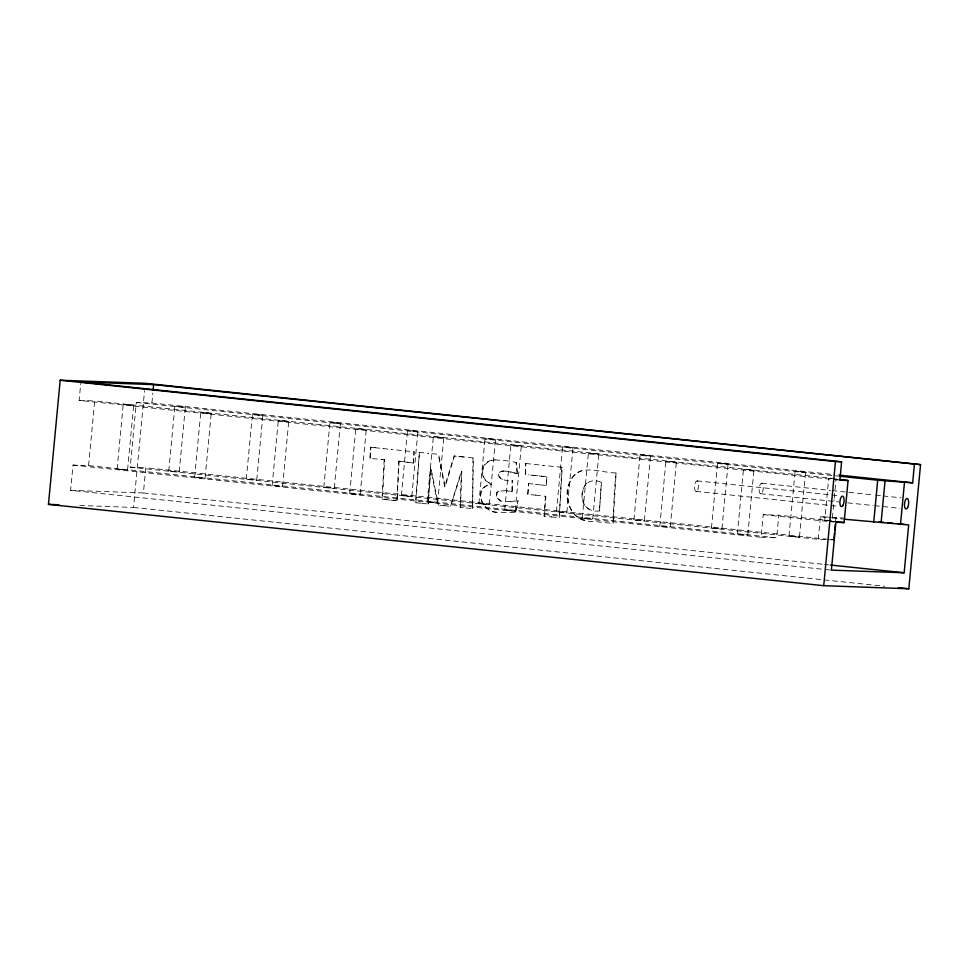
<?xml version="1.0" encoding="UTF-8"?>
<svg xmlns="http://www.w3.org/2000/svg" width="969" height="969" viewBox="0 0 969 969"><rect width="100%" height="100%" fill="white"/><g stroke="black" fill="none" stroke-linecap="round" stroke-linejoin="round"><path stroke-width="0.73" stroke-dasharray="4.84 3.63" d="M561.863 467.276L559.234 517.809L562.262 467.288L542.834 465.35M616.102 472.933L614.358 490.35L613.086 523.454L616.102 472.933C600.477 473.09 578.239 461.619 569.263 482.804C562.02 500.44 573.018 523.478 593.089 521.358L613.498 523.478M399.143 461.159L397.024 500.791L398.731 461.147L413.557 463.073L414.248 451.76L391.355 449.459M599.872 510.845C574.011 514.842 577.621 472.133 601.41 482.296L599.46 510.82L601.41 482.296M589.431 509.282C580.383 505.491 580.104 486.499 588.534 481.944M511.911 491.658L512.201 480.261L512.322 491.683L506.048 490.641L512.322 491.683M384.184 459.621L382.028 499.217L397.024 500.791M472.957 457.949L472.581 508.689L473.369 457.962L454.049 455.963L444.71 486.704L438.218 454.304M370.206 458.531L370.836 447.206L369.795 458.519L382.222 459.379M584.816 520.05C563.328 516.489 561.717 477.136 581.642 470.631M525.695 474.653L525.792 463.485L525.283 474.64L528.662 474.858M444.48 505.673L437.976 505.091L430.527 468.015L428.165 504.062L430.939 468.027L438.388 505.103M413.557 463.073L413.836 451.748M415.883 502.741L419.407 452.305L415.471 502.729L422.169 503.323M533.011 475.27L546.455 476.748L546.359 485.384L546.867 476.76L528.25 474.834M528.008 494.481L528.662 483.531L527.596 494.469L536.123 495.147M545.462 496.334L543.972 516.211L551.7 516.913M460.493 507.417L461.801 471.346L450.512 506.399L461.389 471.322L460.081 507.405L466.477 507.974M829.876 569.978L70.628 490.326L73.014 465.084L88.591 465.641L776.666 537.819L778.797 515.205L832.105 520.801L834.091 499.762M838.379 480.03L79.131 400.391L80.742 383.397M88.591 465.641L94.708 400.948L834.575 478.565M117.104 469.153L123.233 404.364L127.811 404.642L133.674 405.308L127.545 470.11L117.104 469.153L127.545 470.11M833.861 539.89L818.284 539.333L130.209 467.155L136.326 402.462L151.903 403.019L834.479 474.628M79.797 505.491L133.528 507.441L144.551 390.786M70.628 490.326L143.4 492.967L145.798 467.712L832.359 539.733M151.903 403.019L152.848 393.111M168.763 471.031L174.892 406.229L179.471 406.52L185.333 407.186L179.204 471.988L168.763 471.031L179.204 471.988M194.636 477.293L200.765 412.491L205.331 412.782L211.206 413.448L205.077 478.25L194.636 477.293L205.077 478.25M246.296 479.158L252.424 414.357L256.991 414.647L262.865 415.313L256.737 480.115L246.296 479.158L256.737 480.115M272.168 485.421L278.285 420.619L282.863 420.909L288.738 421.576L282.609 486.377L272.168 485.421L282.609 486.377M323.828 487.298L329.957 422.496L334.523 422.787L340.398 423.453L334.269 488.255L323.828 487.298L334.269 488.255M349.688 493.56L355.817 428.758L360.395 429.049L366.258 429.715L360.141 494.517L349.688 493.56L360.141 494.517M401.36 495.425L407.477 430.624L412.055 430.914L417.918 431.58L411.801 496.382L401.36 495.425L411.801 496.382M427.22 501.688L433.349 436.886L437.915 437.176L443.79 437.843L437.661 502.645L427.22 501.688L437.661 502.645M478.88 503.565L485.009 438.763L489.587 439.042L495.45 439.72L489.321 504.51L478.88 503.565L489.321 504.51M504.752 509.827L510.881 445.025L515.447 445.304L521.322 445.982L515.193 510.772L504.752 509.827L515.193 510.772M544.384 516.223L545.874 496.346L535.712 495.135M556.412 511.693L562.541 446.891L567.107 447.181L572.982 447.848L566.853 512.649L556.412 511.693L566.853 512.649M582.284 517.955L588.401 453.153L592.98 453.444L598.842 454.11L592.725 518.912L582.284 517.955L592.725 518.912M633.944 519.832L640.061 455.03L644.639 455.309L650.514 455.975L644.385 520.777L633.944 519.832L644.385 520.777M659.804 526.094L665.933 461.292L670.512 461.571L676.374 462.237L670.245 527.039L659.804 526.094L670.245 527.039M711.464 527.96L717.593 463.158L722.171 463.448L728.034 464.115L721.917 528.917L711.464 527.96L721.917 528.917M737.336 534.222L743.465 469.42L748.032 469.711L753.906 470.377L747.777 535.179L737.336 534.222L747.777 535.179M73.014 465.084L761.089 537.262L763.221 514.648L778.797 515.205M788.996 536.087L795.125 471.285L799.704 471.576L805.566 472.242L799.437 537.044L788.996 536.087L799.437 537.044M818.284 539.333L820.416 516.719L843.418 518.052M835.157 521.625L824.728 520.535L828.701 478.456L831.656 478.565M834.236 498.26L836.077 478.722M835.593 521.516L836.005 517.276M515.629 512.226L518.052 500.428L516.041 512.25L499.725 512.528M463.509 457.005L454.449 455.975L445.122 486.717L438.63 454.316L428.225 453.335M133.661 405.345L123.233 404.364M185.333 407.186L174.892 406.229M211.194 413.484L200.765 412.491M262.853 415.35L252.424 414.357M288.738 421.576L278.285 420.619M340.385 423.477L329.957 422.496M366.246 429.739L355.817 428.758M417.918 431.58L407.477 430.624M443.778 437.879L433.349 436.886M495.438 439.744L485.009 438.763M521.31 446.006L510.881 445.025M572.97 447.884L562.541 446.891M598.842 454.146L588.401 453.153M650.502 456.011L640.061 455.03M676.362 462.274L665.933 461.292M728.034 464.115L717.593 463.158M753.894 470.413L743.465 469.42M805.566 472.242L795.125 471.285M498.987 491.138L497.061 492.567L496.6 497.376L500.731 500.997M488.727 461.377L484.476 465.047L482.707 470.559A11.907 10.974 -87.9 0 0 485.917 480.454L491.368 484.488C470.11 487.346 483.228 515.157 500.137 512.553M487.928 485.142C473.865 491.065 482.78 511.911 496.225 511.911M491.755 460.36C486.583 460.965 482.574 465.374 482.296 470.534A11.907 10.974 -87.9 0 0 485.505 480.442L491.368 484.488M510.239 501.736L518.052 500.428M491.344 460.348L495.268 459.887M510.651 501.748L500.319 500.973L496.189 497.363L496.649 492.543L498.575 491.126L506.46 490.653M502.402 479.267C499.447 478.613 497.376 474.689 499.738 472.303C501.894 469.844 512.758 471.54 501.966 471.091C491.622 476.227 507.393 482.962 512.613 480.285M494.856 459.875L509.464 461.026M79.131 400.391L94.708 400.948M510.663 471.842L517.519 473.72L516.453 462.479L509.052 461.002M130.209 467.155L145.798 467.712M824.728 520.535L829.149 520.692M761.089 537.262L776.666 537.819M541.017 484.96L546.359 485.384M136.326 402.462L838.597 476.13M828.701 478.456L831.681 478.771M833.17 478.928L837.652 479.389M761.707 483.204L830.639 490.435M832.141 490.593L874.099 495.002M875.601 495.159L881.596 495.789M883.086 495.946L901.073 497.824M697.123 480.866L830.506 494.856M831.996 495.014L839.493 495.801M374.833 447.69L383.385 448.562M760.701 493.73L838.633 501.906M847.633 502.85L873.105 505.515M874.607 505.673L900.08 508.35M696.13 491.392L829.512 505.382M831.002 505.539L838.5 506.327M381.81 459.367L384.596 459.633L382.44 499.241L397.435 500.803M535.506 484.391L541.417 484.972M820.416 516.719L830.784 517.797M832.262 517.955L842.63 519.045M763.221 514.648L834.418 522.109M143.4 492.967L822.972 564.249M824.474 564.406L828.979 564.879M133.528 507.441L884.733 586.245M525.792 463.485L543.246 465.362M382.985 448.55L391.767 449.483M418.996 452.281L428.637 453.347M370.424 447.193L375.245 447.702M551.288 516.901L559.646 517.821M466.065 507.962L472.581 508.689M444.068 505.648L450.924 506.424M421.757 503.311L428.577 504.074M528.25 483.519L535.918 484.403M398.731 461.147L413.145 463.061M506.145 471.104L517.519 473.72M517.107 473.708L516.053 462.467M697.728 489.902A5.281 2.047 -84 0 0 697.644 481.072A5.281 2.047 -84 0 0 694.519 487.419A5.281 2.047 -84 0 0 697.728 489.902M762.3 492.24A5.281 2.047 -84 0 0 762.215 483.41A5.281 2.047 -84 0 0 759.09 489.757A5.281 2.047 -84 0 0 762.3 492.24"/><path stroke-width="1.45" d="M48.45 504.364L60.187 380.236L145.265 383.312L920.55 464.635L908.813 588.764L823.735 585.688L48.45 504.364L58.903 504.74M153.114 390.277L153.647 384.608L920.55 464.635M823.735 585.688L835.472 461.559L841.625 461.777L839.881 480.188L848.081 480.491L844.108 522.57L835.908 522.267L831.378 570.135L904.162 572.764L908.68 524.907L844.108 519.202M833.861 539.89L834.527 532.829M834.793 530.007L835.326 524.35M873.723 522.303L877.696 480.224L912.665 482.828L914.397 464.417M881.1 522.57L885.072 480.491M900.48 524.604L904.465 482.526M153.647 384.608L80.875 381.98L841.625 461.777M60.187 380.236L835.472 461.559M838.984 475.101L912.665 482.828M840.099 476.288L877.696 480.224M839.142 479.546L848.081 480.491M879.016 521.794L883.462 522.255M887.919 522.727L892.364 523.187M898.299 523.817L904.234 524.435M836.647 521.782L844.108 522.57M830.494 565.036L904.162 572.764M898.275 587.662L908.813 588.764M843.091 505.152A5.281 2.047 -84 0 0 843.006 496.322A5.281 2.047 -84 0 0 839.881 502.669A5.281 2.047 -84 0 0 843.091 505.152M907.674 507.49A5.281 2.047 -84 0 0 907.578 498.66A5.281 2.047 -84 0 0 904.465 505.006A5.281 2.047 -84 0 0 907.674 507.49"/></g></svg>
